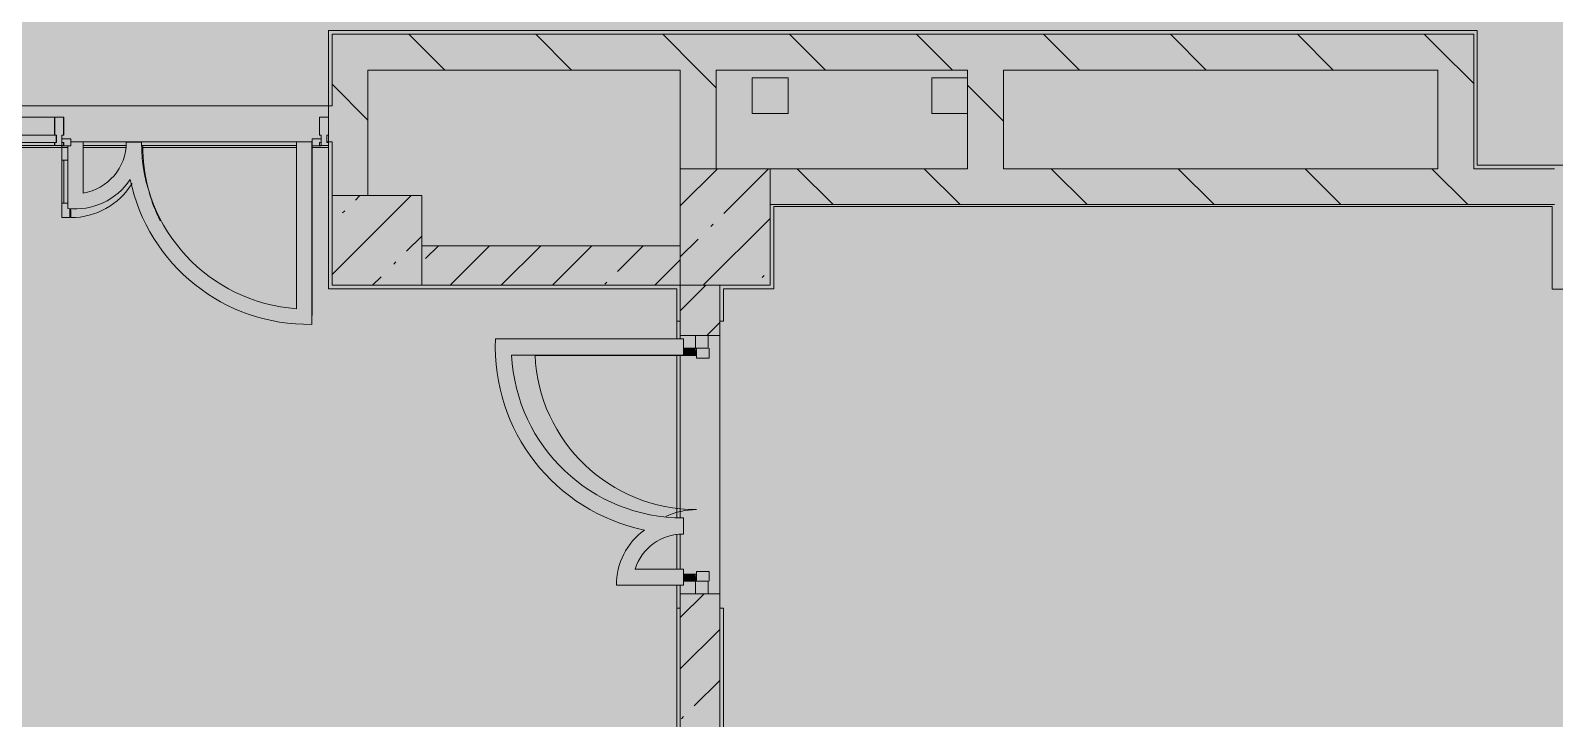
# Model space of a CAD drawing. Header units: millimetres. Extents: x 2623 to 216772, y -8553 to 29000.
# Drawn here: x 161622 to 170112, y 8484 to 12321 of the extents above; entities that cross this region are included whole.
import ezdxf

# ---------------------------------------------------------------- set-up
doc = ezdxf.new("R2010")
doc.units = ezdxf.units.MM
doc.layers.add('A-DETL-GENF-6', color=7, linetype='Continuous', lineweight=9, true_color=0xc0c0c0, transparency=0.4)
for name, color, linetype, lineweight, true_color in [('A-DETL-GENF-8', 7, 'Continuous', 5, 0xb7b7b7), ('A-DETL-GENF-9', 7, 'Continuous', 5, 0xe2e2e2), ('A-DOOR-4', 7, 'Continuous', 5, 0xe2e2e2), ('A-DOOR-5', 7, 'Continuous', 5, 0xb7b7b7), ('A-FLOR-2', 7, 'Continuous', 5, 0xb7b7b7), ('A-GLAZ-CURT-1', 7, 'Continuous', 5, 0x737373), ('A-GLAZ-CWMG-1', 7, 'Continuous', 5, 0x737373), ('I-WALL-3', 7, 'Continuous', 5, 0x737373), ('S-COLS-2', 7, 'Continuous', 5, 0x737373)]:
    doc.layers.add(name, color=color, linetype=linetype, lineweight=lineweight, true_color=true_color)
doc.layers.add('I-WALL-4', color=7, linetype='Continuous', lineweight=5)
doc.layers.add('S-COLS-1', color=7, linetype='Continuous', lineweight=5)
pattern_1 = [(45, (89762.2, 0), (-285.1231, 285.1231), []), (45, (90047.3, 0), (-285.1231, 285.1231), [504.031, -100.806, 16.764, -84.042])]
pattern_2 = [(135, (89762.2, 0), (-353.5534, -353.5534), [])]

# ---------------------------------------------------------------- blocks, each defined once
blk = doc.blocks.new('BSC_Колонна _Прямоугольная - 650х500-23287315-3_1_2_птичка')
at = {"layer": 'S-COLS-1'}
h = blk.add_hatch(dxfattribs=at)
h.set_pattern_fill('FP_123', color=256, style=0, pattern_type=2)
h.set_pattern_definition([(135, (11225, -75730), (-285.1231, -285.1231), []), (135, (11225, -75444.88), (-285.1231, -285.1231), [504.031, -100.806, 16.764, -84.042])])
h.paths.add_polyline_path([(325, 120), (325, 250), (-325, 250), (-325, -250), (325, -250), (325, -217)])
at = {"layer": 'S-COLS-2'}
for p, q in [((325, 250), (-325, 250)), ((-325, 250), (-325, -250)), ((325, -250), (325, 250)), ((-325, -250), (325, -250))]:
    blk.add_line(p, q, dxfattribs=at)
blk = doc.blocks.new('BSC_Колонна _Прямоугольная - 500х500-V119-3_1_2_птичка')
at = {"layer": 'S-COLS-1'}
h = blk.add_hatch(dxfattribs=at)
h.set_pattern_fill('FP_124', color=256, style=0, pattern_type=2)
h.set_pattern_definition([(45, (-73790, -11150), (-285.1231, 285.1231), []), (45, (-73504.88, -11150), (-285.1231, 285.1231), [504.031, -100.806, 16.764, -84.042])])
h.paths.add_polyline_path([(-141.4, -250), (250, -250), (250, 250), (-250, 250), (-250, -250)])
at = {"layer": 'S-COLS-2'}
for p, q in [((250, 250), (-250, 250)), ((-250, 250), (-250, -250)), ((250, -250), (250, 250)), ((-250, -250), (250, -250))]:
    blk.add_line(p, q, dxfattribs=at)
blk = doc.blocks.new('Прямоугольный импост - 50 x 70 мм-32306832-3_1_2_птичка')
at = {"layer": 'A-GLAZ-CWMG-1'}
for p, q in [((-70, 35), (0, 35)), ((-70, -35), (-70, 35)), ((0, 35), (0, -35)), ((0, -35), (-70, -35))]:
    blk.add_line(p, q, dxfattribs=at)
blk = doc.blocks.new('Дверь_Витражная_остекление_ - ДВН_ДАО_Главный вход_1200 в свету Д-22 _п_-32306833-3_1_2_птичка')
at = {"layer": 'A-DOOR-4'}
for points in [[(-610, -35), (-610, -30), (-650, -35), (-650, -103), (-611.7, -103), (-610, -87)], [(650, -87), (650, -30), (610, -35), (610, -103), (650, -103)]]:
    blk.add_hatch(color=256, dxfattribs=at).paths.add_polyline_path(points)
at = {"layer": 'A-DETL-GENF-8'}
for p, q in [((-650, 40), (-595, 40)), ((-595, 40), (-595, -30)), ((650, 40), (595, 40)), ((595, 40), (595, -30)), ((-610, -30), (-650, -30)), ((-595, -30), (-650, -30)), ((-650, -35), (-650, -103)), ((-610, -930), (-610, -30)), ((595, -30), (650, -30)), ((610, -30), (610, -103)), ((650, -30), (610, -30)), ((650, -103), (650, -35))]:
    blk.add_line(p, q, dxfattribs=at)
at = {"layer": 'A-DOOR-5'}
for p, q in [((-650, -103), (-650, -35)), ((650, -103), (650, -35))]:
    blk.add_line(p, q, dxfattribs=at)
for centre, radius, start, end in [((-650, -30), 900, 272.47677, 0), ((650, -30), 400, 180, 205.34539)]:
    blk.add_arc(centre, radius, start, end, dxfattribs=at)
blk = doc.blocks.new('Прямоугольный импост - 50 x 70 мм-32306835-3_1_2_птичка')
at = {"layer": 'A-GLAZ-CWMG-1'}
for p, q in [((0, 35), (-70, 35)), ((-70, 35), (-70, -35)), ((0, -35), (0, 35)), ((-70, -35), (0, -35))]:
    blk.add_line(p, q, dxfattribs=at)
blk = doc.blocks.new('Дверь_Витражная_остекление_ - В-18-32468702-3_1_2_птичка')
at = {"layer": 'A-DETL-GENF-9'}
blk.add_hatch(color=256, dxfattribs=at).paths.add_polyline_path([(689.5, 420), (677.5, 420), (677.5, 369.7), (689.5, 369.5), (689.5, 20), (722.5, 20), (722.5, 420)])
at = {"layer": 'A-DETL-GENF-8'}
for p, q in [((-672.5, 965), (-672.5, 20)), ((-672.5, 965), (-672.5, 20)), ((722.5, 420), (677.5, 420)), ((677.5, 420), (677.5, 369.7)), ((722.5, 420), (677.5, 420)), ((677.5, 420), (677.5, 369.7)), ((722.5, 340), (689.5, 340)), ((712.5, 340), (712.5, 100)), ((722.5, 420), (722.5, 20)), ((722.5, 20), (722.5, 420)), ((722.5, 100), (689.5, 100))]:
    blk.add_line(p, q, dxfattribs=at)
at = {"layer": 'A-DOOR-5'}
for p, q in [((-672.5, 965), (-672.5, 20)), ((672.5, 420), (672.5, 369.8)), ((-672.5, 20), (-722.5, 20)), ((-722.5, 20), (-722.5, -20)), ((-672.5, -20), (-672.5, 20)), ((722.5, 20), (672.5, 20)), ((672.5, 20), (672.5, -20)), ((722.5, -20), (722.5, 20)), ((-722.5, -20), (-672.5, -20)), ((672.5, -20), (722.5, -20))]:
    blk.add_line(p, q, dxfattribs=at)
for centre, radius, start, end in [((-672.5, 20), 945, 15.85424, 26.17307), ((672.5, 20), 400, 90, 148.53811), ((-672.5, 20), 945, 360, 14.43128), ((672.5, 20), 400, 177.03782, 180)]:
    blk.add_arc(centre, radius, start, end, dxfattribs=at)
blk = doc.blocks.new('Системная панель - Стекло - 40мм-V254-3_1_2_птичка')
at = {"layer": 'A-GLAZ-CURT-1'}
for p, q in [((567, 0), (-567, 0)), ((-567, 0), (-567, -40)), ((567, -40), (567, 0)), ((-567, -40), (567, -40))]:
    blk.add_line(p, q, dxfattribs=at)
blk = doc.blocks.new('Прямоугольный импост - Импост структурный с накладкой - 160мм Темный-33326239-3_1_2_птичка')
at = {"layer": 'A-GLAZ-CWMG-1'}
for p, q in [((-25, 40), (-25, 140)), ((-25, 140), (25, 140)), ((25, 140), (25, 40)), ((-15, 40), (-25, 40)), ((-25, -17), (-25, 0)), ((-25, 0), (-15, 0)), ((-15, 0), (-15, 40)), ((15, 40), (15, 0)), ((25, 40), (15, 40)), ((15, 0), (25, 0)), ((25, 0), (25, -17)), ((25, -17), (-25, -17))]:
    blk.add_line(p, q, dxfattribs=at)
blk = doc.blocks.new('Прямоугольный импост - Импост структурный с накладкой - 160мм Темный-33326242-3_1_2_птичка')
at = {"layer": 'A-GLAZ-CWMG-1'}
for p, q in [((0, 140), (-50, 140)), ((-50, 140), (-50, 40)), ((0, 40), (0, 140)), ((-50, 40), (-40, 40)), ((-40, 0), (-50, 0)), ((-50, 0), (-50, -17)), ((-40, 40), (-40, 0)), ((-10, 0), (-10, 40)), ((-10, 40), (0, 40)), ((0, 0), (-10, 0)), ((0, -17), (0, 0)), ((-50, -17), (0, -17))]:
    blk.add_line(p, q, dxfattribs=at)
blk = doc.blocks.new('Прямоугольный импост - Импост структурный с накладкой - 160мм Темный-32468813-3_1_2_птичка')
at = {"layer": 'A-GLAZ-CWMG-1'}
for p, q in [((70880, 11837), (71994, 11837)), ((70880, 11680), (71994, 11680))]:
    blk.add_line(p, q, dxfattribs=at)
blk = doc.blocks.new('Прямоугольный импост - Импост структурный с накладкой - 160мм Темный-33326241-3_1_2_птичка')
at = {"layer": 'A-GLAZ-CWMG-1'}
for p, q in [((-25, 40), (-25, 140)), ((-25, 140), (25, 140)), ((25, 140), (25, 40)), ((-15, 40), (-25, 40)), ((-25, -17), (-25, 0)), ((-25, 0), (-15, 0)), ((-15, 0), (-15, 40)), ((15, 40), (15, 0)), ((25, 40), (15, 40)), ((15, 0), (25, 0)), ((25, 0), (25, -17)), ((25, -17), (-25, -17))]:
    blk.add_line(p, q, dxfattribs=at)

msp = doc.modelspace()

# ---------------------------------------------------------------- hatches: boundary and pattern name
at = {"layer": 'A-DETL-GENF-6'}
msp.add_hatch(color=256, dxfattribs=at).paths.add_polyline_path([(160614.1, -251.7), (165612.2, -251.7), (165612.2, 3288.3), (174332.2, 3288.3), (174332.2, 27348.3), (131672.2, 27348.3), (131672.2, 23888.3), (128072.3, 23888.3), (128072.3, -251.7), (159681.9, -251.7)])
at = {"layer": 'I-WALL-4'}
h = msp.add_hatch(dxfattribs=at)
h.set_pattern_fill('FP_104', color=256, style=0, pattern_type=2)
h.set_pattern_definition(pattern_2)
h.paths.add_polyline_path([(169004, 12100), (169462.2, 12100), (169462.2, 12300), (163302.2, 12300), (163302.2, 12100), (168805.8, 12100)])
h = msp.add_hatch(dxfattribs=at)
h.set_pattern_fill('FP_104', color=256, style=0, pattern_type=2)
h.set_pattern_definition(pattern_2)
h.paths.add_polyline_path([(169662.2, 11550), (169662.2, 12300), (169462.2, 12300), (169462.2, 11550)])
h = msp.add_hatch(dxfattribs=at)
h.set_pattern_fill('FP_104', color=256, style=0, pattern_type=2)
h.set_pattern_definition(pattern_2)
h.paths.add_polyline_path([(163302.2, 11400), (163502.2, 11400), (163502.2, 12100), (163302.2, 12100), (163302.2, 11700)])
h = msp.add_hatch(dxfattribs=at)
h.set_pattern_fill('FP_104', color=256, style=0, pattern_type=2)
h.set_pattern_definition(pattern_2)
h.paths.add_polyline_path([(165242.2, 11550), (165442.2, 11550), (165442.2, 12100), (165242.2, 12100)])
h = msp.add_hatch(dxfattribs=at)
h.set_pattern_fill('FP_104', color=256, style=0, pattern_type=2)
h.set_pattern_definition(pattern_2)
h.paths.add_polyline_path([(167042.7, 11550), (167042.7, 12100), (166842.7, 12100), (166842.7, 11550)])
h = msp.add_hatch(dxfattribs=at)
h.set_pattern_fill('FP_104', color=256, style=0, pattern_type=2)
h.set_pattern_definition(pattern_2)
h.paths.add_polyline_path([(158412.2, 11700), (158516.2, 11700), (158516.2, 11900), (158412.2, 11900), (158412.2, 11799.5)])
h.paths.add_polyline_path([(159996.2, 11700), (160072.2, 11700), (160072.2, 11900), (159996.2, 11900), (159996.2, 11799.5)])
h.paths.add_polyline_path([(160592.2, 11700), (160592.2, 11900), (160572.2, 11900), (160572.2, 11700)])
h.paths.add_polyline_path([(163302.2, 11700), (163302.2, 11900), (163282.2, 11900), (163282.2, 11700)])
h = msp.add_hatch(dxfattribs=at)
h.set_pattern_fill('FP_104', color=256, style=0, pattern_type=2)
h.set_pattern_definition(pattern_2)
h.paths.add_polyline_path([(168534, 11350), (170112.2, 11350), (170112.2, 11550), (165742.2, 11550), (165742.2, 11350), (167139.6, 11350)])
h = msp.add_hatch(dxfattribs=at)
h.set_pattern_fill('FP_101', color=256, style=0, pattern_type=2)
h.set_pattern_definition(pattern_1)
h.paths.add_polyline_path([(165242.2, 10900), (165242.2, 11120), (163802.2, 11120), (163802.2, 10900)])
h = msp.add_hatch(dxfattribs=at)
h.set_pattern_fill('FP_101', color=256, style=0, pattern_type=2)
h.set_pattern_definition(pattern_1)
h.paths.add_polyline_path([(165275.2, 7900), (165462.2, 7900), (165462.2, 9179), (165242.2, 9179), (165242.2, 7900)])
h.paths.add_polyline_path([(165242.2, 10619), (165462.2, 10619), (165462.2, 10900), (165242.2, 10900)])

# ---------------------------------------------------------------- linework, layer by layer
at = {"layer": 'A-FLOR-2'}
for p, q in [((163282.2, 11900), (163282.2, 12320)), ((163282.2, 12320), (169681.2, 12320)), ((169681.2, 12320), (169681.2, 11570)), ((165642.7, 12057), (165842.7, 12057)), ((165642.7, 11857), (165642.7, 12057)), ((165842.7, 12057), (165842.7, 11857)), ((166642.7, 12057), (166842.7, 12057)), ((166642.7, 11857), (166642.7, 12057)), ((165842.7, 11857), (165642.7, 11857)), ((166842.7, 11857), (166642.7, 11857)), ((160592.2, 11669), (161830.2, 11669)), ((161830.2, 11677), (161830.2, 11327.5)), ((161914.9, 11700), (161847.2, 11700)), ((161914.9, 11413.8), (161914.9, 11700)), ((162154.4, 11680), (161914.9, 11680)), ((161914.9, 11669), (162153.3, 11669)), ((162240.9, 11697.2), (162156.2, 11697.2)), ((163104.5, 11680), (162241.8, 11680)), ((162242.5, 11669), (163104.5, 11669)), ((163189.2, 11700), (163104.5, 11700)), ((163104.5, 11700), (163104.5, 10768.9)), ((163189.2, 10681.9), (163189.2, 11700)), ((163189.2, 11669), (163282.2, 11669)), ((163282.2, 10880), (163282.2, 11680)), ((163282.2, 11669), (163282.2, 11680)), ((169681.2, 11570), (173312.7, 11570)), ((170098.2, 11340), (165763.2, 11340)), ((165763.2, 11340), (165763.2, 10880)), ((170098.2, 10879), (170098.2, 11340)), ((165222.2, 10880), (163282.2, 10880)), ((165222.2, 10880), (165222.2, 10600.7)), ((165763.2, 10880), (165483.2, 10880)), ((165483.2, 10880), (165483.2, 10700)), ((174222.2, 10879), (170098.2, 10879)), ((165242.2, 10700), (165222.2, 10700)), ((165483.2, 10700), (165462.2, 10700)), ((165259.2, 10600.7), (164212.1, 10600.7)), ((165259.2, 10510.7), (165259.2, 10600.7)), ((164302.3, 10510.7), (165259.2, 10510.7)), ((165222.2, 9604.5), (165222.2, 10510.7)), ((165259.2, 9512.6), (165259.2, 9602.6)), ((165222.2, 9316.6), (165222.2, 9509.1)), ((165259.2, 9316.6), (164989.8, 9316.6)), ((165259.2, 9226.6), (165259.2, 9316.6)), ((164887.3, 9226.6), (165259.2, 9226.6)), ((165222.2, 9226.6), (165222.2, 8300)), ((165222.2, 9100), (165242.2, 9100)), ((165462.2, 9100), (165483.2, 9100)), ((165483.2, 9100), (165483.2, 4070))]:
    msp.add_line(p, q, dxfattribs=at)
for centre, radius, start, end in [((161869.1, 11697.2), 287, 279.17366, 0), ((163171.6, 11697.2), 930.7, 180, 265.86869), ((161869.1, 11697.2), 371.7, 263.98747, 326.07537), ((163171.6, 11697.2), 1015.4, 191.7891, 270.99569), ((165256.2, 10557.6), 1045, 177.63591, 258.21594), ((165256.2, 10557.6), 955, 182.81459, 270.17999), ((165256.2, 9233.6), 369, 125.33508, 181.08444), ((165256.2, 9233.6), 279, 89.3839, 162.68951)]:
    msp.add_arc(centre, radius, start, end, dxfattribs=at)
at = {"layer": 'I-WALL-3'}
for p, q in [((169662.2, 12300), (163302.2, 12300)), ((163302.2, 12300), (163302.2, 11900)), ((169662.2, 11550), (169662.2, 12300)), ((163502.2, 12100), (165242.2, 12100)), ((163502.2, 11400), (163502.2, 12100)), ((165242.2, 12100), (165242.2, 11550)), ((165442.2, 11550), (165442.2, 12100)), ((165442.2, 12100), (166842.7, 12100)), ((166842.7, 12100), (166842.7, 11550)), ((167042.7, 12100), (169462.2, 12100)), ((167042.7, 11550), (167042.7, 12100)), ((169462.2, 12100), (169462.2, 11550)), ((160572.2, 11900), (163302.2, 11900)), ((163282.2, 11900), (163282.2, 11700)), ((163104.5, 11700), (161914.9, 11700)), ((163272.2, 11700), (163302.2, 11700)), ((163302.2, 11700), (163302.2, 11400)), ((166842.7, 11550), (165742.2, 11550)), ((169462.2, 11550), (167042.7, 11550)), ((170112.2, 11550), (169662.2, 11550)), ((165742.2, 11350), (170112.2, 11350)), ((165242.2, 11120), (163802.2, 11120)), ((163802.2, 10900), (165242.2, 10900)), ((165242.2, 10900), (165242.2, 10600.7)), ((165462.2, 10900), (165462.2, 7900)), ((165242.2, 10619), (165462.2, 10619)), ((165242.2, 9603.5), (165242.2, 10510.7)), ((165242.2, 9316.6), (165242.2, 9511)), ((165242.2, 9226.6), (165242.2, 8280)), ((165462.2, 9179), (165242.2, 9179))]:
    msp.add_line(p, q, dxfattribs=at)

# ---------------------------------------------------------------- block references
at = {"layer": 'A-DOOR-5'}
for name, p, rotation in [('Дверь_Витражная_остекление_ - В-18-32468702-3_1_2_птичка', (162519.7, 11697), 180), ('Дверь_Витражная_остекление_ - ДВН_ДАО_Главный вход_1200 в свету Д-22 _п_-32306833-3_1_2_птичка', (165362.2, 9899), 269.9999999999994)]:
    msp.add_blockref(name, p, dxfattribs=dict(at, rotation=rotation))
at = {"layer": 'A-GLAZ-CURT-1', "rotation": 180}
msp.add_blockref('Системная панель - Стекло - 40мм-V254-3_1_2_птичка', (161199.2, 11697), dxfattribs=at)
at = {"layer": 'A-GLAZ-CWMG-1'}
for name, p in [('Прямоугольный импост - Импост структурный с накладкой - 160мм Темный-32468813-3_1_2_птичка', (89762.2, 0)), ('Прямоугольный импост - Импост структурный с накладкой - 160мм Темный-33326242-3_1_2_птичка', (163282.2, 11697))]:
    msp.add_blockref(name, p, dxfattribs=at)
at = {"layer": 'A-GLAZ-CWMG-1', "extrusion": (0, 0, -1)}
for name, p in [('Прямоугольный импост - Импост структурный с накладкой - 160мм Темный-33326239-3_1_2_птичка', (-161781.2, 11697)), ('Прямоугольный импост - Импост структурный с накладкой - 160мм Темный-33326241-3_1_2_птичка', (-161782.2, 11697))]:
    msp.add_blockref(name, p, dxfattribs=at)
at = {"layer": 'A-GLAZ-CWMG-1', "rotation": 89.99999999999942}
msp.add_blockref('Прямоугольный импост - 50 x 70 мм-32306835-3_1_2_птичка', (165362.2, 10619), dxfattribs=at)
at = {"layer": 'A-GLAZ-CWMG-1', "extrusion": (0, 0, -1), "rotation": 270.0000000000006}
msp.add_blockref('Прямоугольный импост - 50 x 70 мм-32306832-3_1_2_птичка', (-165362.2, 9179), dxfattribs=at)
at = {"layer": 'S-COLS-2', "rotation": 270.0000000000007}
msp.add_blockref('BSC_Колонна _Прямоугольная - 650х500-23287315-3_1_2_птичка', (165492.2, 11225), dxfattribs=at)
at = {"layer": 'S-COLS-2'}
msp.add_blockref('BSC_Колонна _Прямоугольная - 500х500-V119-3_1_2_птичка', (163552.2, 11150), dxfattribs=at)

doc.saveas('drawing.dxf')
